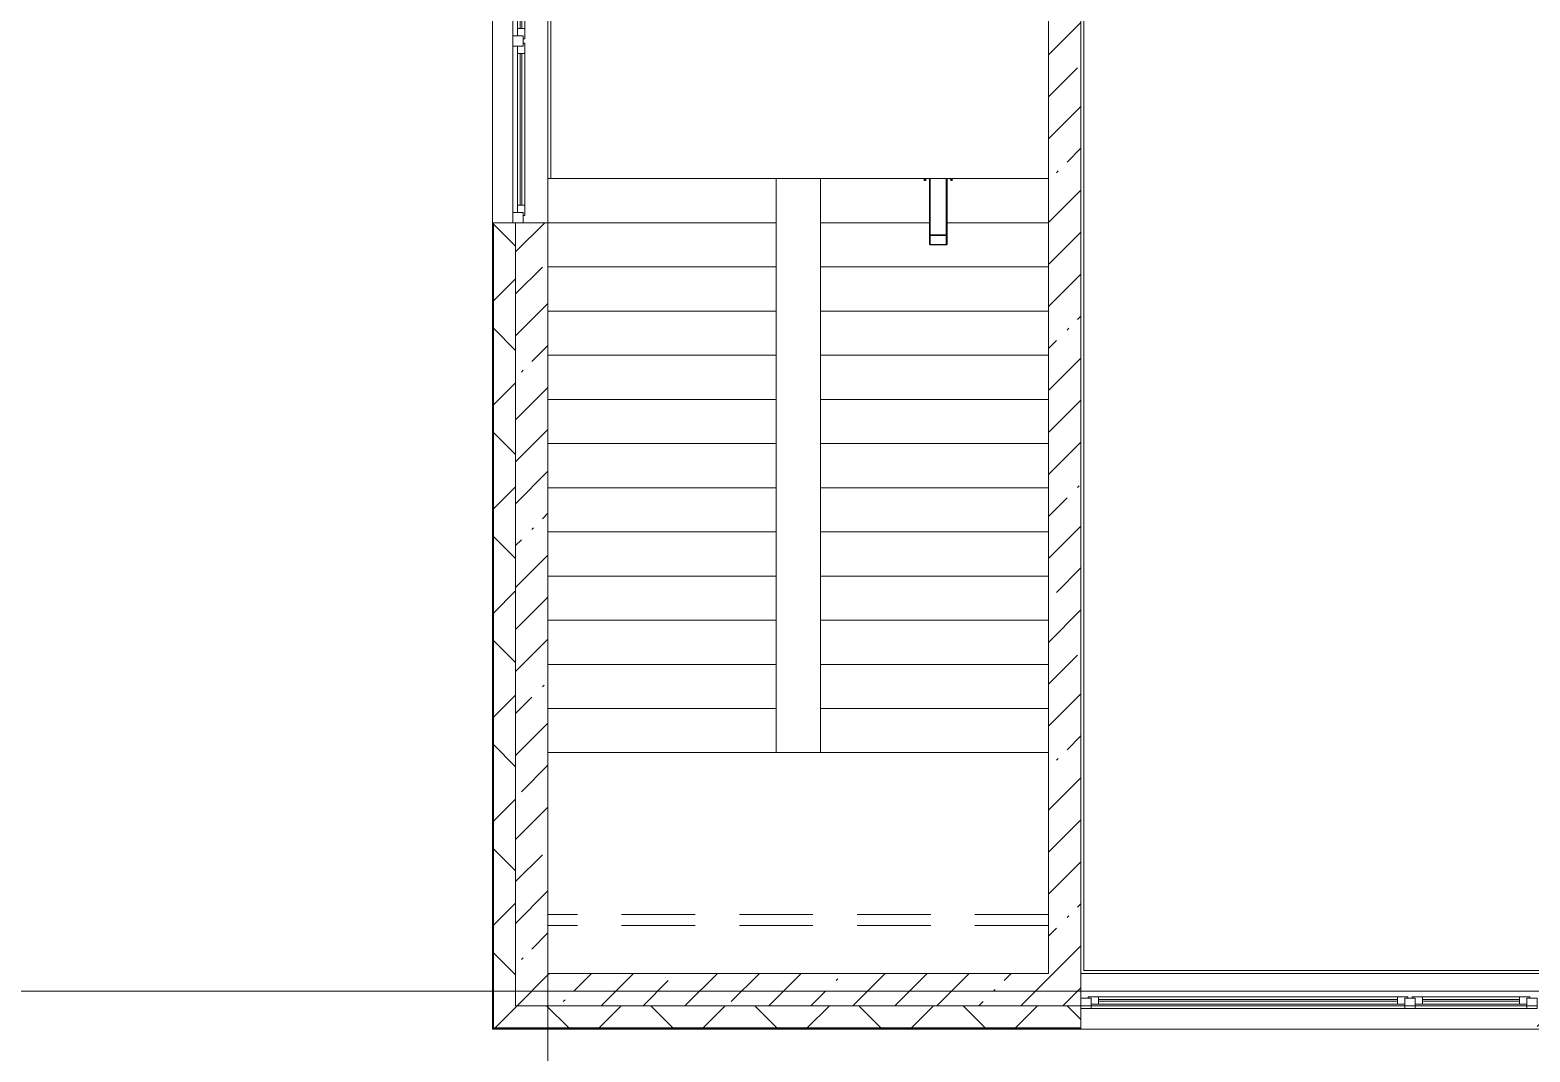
# Model space of a CAD drawing. Header units: millimetres. Extents: x 81469 to 279813, y -8553 to 29000.
# Drawn here: x 149394 to 159583, y -414 to 6530 of the extents above; entities that cross this region are included whole.
import ezdxf

# ---------------------------------------------------------------- set-up
doc = ezdxf.new("R2010")
doc.units = ezdxf.units.MM
doc.linetypes.add('200_ШТРИХ__ш1_п0_6_', pattern=[800.0000000000001, 500.0000000000001, -300])
doc.linetypes.add('Осевая', pattern=[3175, 634.9999999999999, -476.25, 1587.5, -476.25])
for name, color, linetype, lineweight in [('A-DETL-MBND-1', 7, '200_ШТРИХ__ш1_п0_6_', 9), ('A-GLAZ-3', 7, 'Continuous', 5), ('A-WALL', 7, 'Continuous', 9), ('A-WALL-4', 7, 'Continuous', 5), ('I-WALL-21', 7, 'Continuous', 5), ('S-STRS-2', 7, 'Continuous', 5), ('Оси', 7, 'Continuous', 9), ('Оси-2', 7, 'Осевая', 9)]:
    doc.layers.add(name, color=color, linetype=linetype, lineweight=lineweight)
doc.layers.add('A-FLOR-2', color=7, linetype='Continuous', lineweight=5, true_color=0xaaaaaa)
pattern_1 = [(45, (152802.7612404276, 0), (-353.5533905932738, 353.5533905932738), []), (135, (152802.7612404276, 0), (-353.5533905932738, -353.5533905932737), [])]
pattern_2 = [(45, (152802.7612404276, 0), (-285.1231318439457, 285.1231318439457), []), (45, (153087.8842404276, 0), (-285.1231318439457, 285.1231318439457), [504.031, -100.806, 16.764, -84.042])]

# ---------------------------------------------------------------- blocks, each defined once
blk = doc.blocks.new('120_Окно_СКБ_2Ст - 120_Окно_СКБ_2Ст 3100х2500 _мал_ створка слева-2_-22446420-3_4_3_птичка')
at = {"layer": 'A-GLAZ-3'}
for p, q in [((-1550.000000000006, -126.9999999999662), (-1550.000000000006, -56.99999999995605)), ((-1550.000000000006, -56.99999999995605), (-1479.999999999972, -56.99999999995618)), ((1549.999999999992, -56.99999999996092), (-1550.000000000006, -56.99999999995591)), ((-1479.999999999972, -56.99999999995618), (-1479.999999999972, -126.9999999999663)), ((-719.9999999999794, -86.99999999996527), (-1479.999999999979, -86.99999999996282)), ((-1479.999999999979, -86.99999999996282), (-1479.999999999979, -126.9999999999653)), ((-1429.999999999975, -136.999999999966), (-1429.999999999975, -86.99999999996297)), ((-769.999999999971, -136.9999999999681), (-769.9999999999709, -86.9999999999651)), ((-719.9999999999749, -126.9999999999675), (-719.9999999999749, -56.9999999999574)), ((-719.9999999999749, -56.9999999999574), (-649.9999999999756, -56.99999999995753)), ((-719.9999999999795, -126.9999999999678), (-719.9999999999794, -86.99999999996527)), ((-649.9999999999756, -56.99999999995753), (-649.9999999999756, -126.9999999999677)), ((1480.000000000027, -86.99999999997453), (-649.9999999999733, -86.99999999996767)), ((-649.9999999999733, -86.99999999996767), (-649.9999999999734, -126.9999999999702)), ((-599.9999999999693, -136.9999999999613), (-599.9999999999674, -86.99999999996776)), ((1430.000000000035, -136.9999999999772), (1430.000000000035, -86.99999999997438)), ((1480.00000000004, -126.9999999999711), (1480.00000000004, -56.99999999996092)), ((1480.00000000004, -56.99999999996092), (1549.999999999991, -56.99999999996106)), ((1480.000000000026, -126.999999999977), (1480.000000000027, -86.99999999997453)), ((1549.999999999991, -56.99999999996106), (1549.999999999991, -126.9999999999712)), ((-1479.999999999972, -126.9999999999663), (-1550.000000000006, -126.9999999999662)), ((-1550.000000000006, -126.999999999966), (-1499.999999999972, -126.9999999999661)), ((-1479.999999999979, -126.9999999999653), (-1499.999999999975, -126.9999999999653)), ((-1499.999999999975, -126.9999999999653), (-1499.999999999975, -136.9999999999658)), ((-1499.999999999975, -136.9999999999658), (-699.9999999999714, -136.9999999999684)), ((-699.9999999999712, -136.9999999999684), (-1499.999999999975, -136.9999999999658)), ((-1429.999999999975, -106.9999999999608), (-769.9999999999709, -106.9999999999629)), ((-769.999999999971, -116.9999999999629), (-1429.999999999975, -116.9999999999607)), ((-649.9999999999756, -126.9999999999677), (-719.9999999999749, -126.9999999999675)), ((-699.9999999999714, -126.9999999999678), (-719.9999999999795, -126.9999999999678)), ((-699.9999999999666, -126.9999999999674), (-669.9999999999733, -126.9999999999674)), ((-699.9999999999714, -136.9999999999684), (-699.9999999999714, -126.9999999999678)), ((-649.9999999999734, -126.9999999999702), (-669.9999999999699, -126.9999999999701)), ((-669.9999999999699, -126.9999999999701), (-669.9999999999699, -136.9999999999706)), ((-669.9999999999699, -136.9999999999706), (1500.000000000035, -136.9999999999776)), ((1500.000000000035, -136.999999999978), (-669.9999999999701, -136.99999999996)), ((-599.9999999999683, -106.9999999999657), (1430.000000000035, -106.9999999999723)), ((1430.000000000035, -116.9999999999722), (-599.999999999969, -116.9999999999657)), ((1549.999999999991, -126.9999999999712), (1480.00000000004, -126.9999999999711)), ((1500.000000000035, -126.9999999999771), (1480.000000000026, -126.999999999977)), ((1500.000000000037, -126.9999999999709), (1549.999999999992, -126.999999999971)), ((1500.000000000035, -136.9999999999776), (1500.000000000035, -126.9999999999771))]:
    blk.add_line(p, q, dxfattribs=at)
blk = doc.blocks.new('120_Окно_СКБ_2Ст - 120_Окно_СКБ_2Ст 2100х2400 _мал створка справа_-22446225-3_4_3_птичка')
at = {"layer": 'A-GLAZ-3'}
for p, q in [((-1050.000000000006, -126.999999999967), (-1050.000000000006, -56.99999999995686)), ((-1050.000000000006, -56.99999999995686), (-979.999999999972, -56.99999999995699)), ((1049.999999999991, -56.9999999999601), (-1050.000000000006, -56.99999999995672)), ((-979.999999999972, -56.99999999995699), (-979.999999999972, -126.9999999999671)), ((150.0000000000198, -86.99999999996864), (-979.9999999999795, -86.999999999965)), ((-979.9999999999795, -86.999999999965), (-979.9999999999797, -126.9999999999675)), ((-929.9999999999758, -136.9999999999682), (-929.9999999999752, -86.99999999996517)), ((100.0000000000283, -136.9999999999715), (100.0000000000284, -86.99999999996848)), ((150.0000000000245, -126.999999999969), (150.0000000000245, -56.99999999995882)), ((150.0000000000245, -56.99999999995882), (220.0000000000244, -56.99999999995889)), ((150.0000000000196, -126.9999999999712), (150.0000000000198, -86.99999999996864)), ((220.0000000000244, -56.99999999995889), (220.0000000000244, -126.999999999969)), ((980.0000000000263, -86.99999999997071), (220.0000000000266, -86.99999999996828)), ((220.0000000000266, -86.99999999996828), (220.0000000000265, -126.9999999999708)), ((270.0000000000305, -136.9999999999715), (270.000000000031, -86.99999999996842)), ((930.0000000000348, -136.9999999999736), (930.0000000000349, -86.99999999997056)), ((980.0000000000405, -126.9999999999702), (980.0000000000405, -56.9999999999601)), ((980.0000000000405, -56.9999999999601), (1049.999999999992, -56.99999999996024)), ((980.0000000000261, -126.9999999999732), (980.0000000000263, -86.99999999997071)), ((1049.999999999992, -56.99999999996024), (1049.999999999992, -126.9999999999704)), ((-979.999999999972, -126.9999999999671), (-1050.000000000006, -126.999999999967)), ((-1050.000000000006, -126.9999999999668), (-999.9999999999714, -126.9999999999669)), ((-979.9999999999797, -126.9999999999675), (-999.9999999999761, -126.9999999999674)), ((-999.9999999999761, -126.9999999999674), (-999.9999999999762, -136.9999999999679)), ((-999.9999999999761, -136.9999999999679), (170.0000000000281, -136.9999999999717)), ((170.0000000000281, -136.9999999999718), (-999.9999999999761, -136.999999999968)), ((-929.9999999999753, -106.999999999963), (100.0000000000284, -106.9999999999663)), ((100.0000000000283, -116.9999999999663), (-929.9999999999757, -116.9999999999629)), ((220.0000000000244, -126.999999999969), (150.0000000000245, -126.999999999969)), ((170.0000000000281, -126.9999999999712), (150.0000000000196, -126.9999999999712)), ((170.0000000000325, -126.9999999999688), (200.0000000000363, -126.9999999999688)), ((170.0000000000281, -136.9999999999717), (170.0000000000281, -126.9999999999712)), ((220.0000000000265, -126.9999999999708), (200.0000000000303, -126.9999999999707)), ((200.0000000000303, -126.9999999999707), (200.0000000000302, -136.9999999999712)), ((200.0000000000302, -136.9999999999712), (1000.000000000034, -136.9999999999738)), ((1000.000000000034, -136.9999999999738), (200.0000000000302, -136.9999999999712)), ((270.0000000000308, -106.9999999999662), (930.0000000000348, -106.9999999999684)), ((930.0000000000348, -116.9999999999683), (270.0000000000308, -116.9999999999662)), ((1049.999999999992, -126.9999999999704), (980.0000000000405, -126.9999999999702)), ((1000.000000000034, -126.9999999999733), (980.0000000000261, -126.9999999999732)), ((1000.000000000041, -126.9999999999701), (1049.999999999991, -126.9999999999702)), ((1000.000000000034, -136.9999999999738), (1000.000000000034, -126.9999999999733))]:
    blk.add_line(p, q, dxfattribs=at)
blk = doc.blocks.new('Анкер клиновой - Анкер клиновой МКТ В 10-10-16_85-V162-3_4_3_птичка')
at = {"layer": 'A-DETL-MBND-1'}
for p, q in [((74812.0000000013, 5515.783154102416), (74812.0000000013, 5511.783154102382)), ((74812.00000000121, 5511.783154102414), (74828.00000000122, 5511.783154102414)), ((74828.00000000122, 5511.783154102414), (74812.00000000121, 5511.783154102414)), ((74815.0000000013, 5515.783154102416), (74815.0000000013, 5501.783154102419)), ((74825.0000000013, 5501.783154102419), (74825.0000000013, 5515.783154102416)), ((74828.0000000013, 5511.783154102382), (74828.0000000013, 5515.783154102416)), ((74815.00000000121, 5501.783154102416), (74825.00000000122, 5501.783154102416)), ((74825.00000000122, 5501.783154102416), (74815.00000000121, 5501.783154102416))]:
    blk.add_line(p, q, dxfattribs=at)
blk = doc.blocks.new('ОМ_Труба_ГОСТ 8639-82 - ОМ_Труба_ГОСТ 8639-82-V186-3_4_3_птичка')
at = {"layer": 'A-DETL-MBND-1'}
for p, q in [((2700.713115665234, 5519.999999998176), (2700.713115665236, 5132.871763447227)), ((2706.713115665201, 5069.623512651764), (2706.713115665199, 5519.99999999821)), ((2814.713115665214, 5069.623512651764), (2814.713115665212, 5519.99999999821)), ((2820.713115665234, 5132.871763447227), (2820.713115665232, 5519.999999998176)), ((2700.713115665219, 5074.751749202735), (2700.713115665219, 5132.871763447222)), ((2706.713115665212, 5132.871763447222), (2706.713115665211, 5074.751749202735)), ((2709.71311566521, 5137.999999998201), (2811.713115665228, 5137.999999998201)), ((2811.713115665228, 5134.581175630882), (2709.713115665209, 5134.581175630882)), ((2814.713115665224, 5074.751749202735), (2814.713115665225, 5132.871763447222)), ((2820.713115665219, 5132.871763447222), (2820.713115665218, 5074.751749202735)), ((2709.713115665209, 5073.042337019075), (2811.713115665228, 5073.042337019075)), ((2811.713115665228, 5069.623512651757), (2709.713115665209, 5069.623512651757))]:
    blk.add_line(p, q, dxfattribs=at)
at = {"layer": 'A-DETL-MBND-1', "flags": 128}
for points in [[(2700.713115665219, 5132.871763447222), (2700.938764455582, 5134.012903434095), (2701.604395854096, 5135.09682189704), (2702.676632323005, 5136.069166638277), (2704.101707448487, 5136.881180232321), (2705.808162013156, 5137.492144926894), (2707.710427259605, 5137.871424401043), (2709.71311566521, 5137.999999998201)], [(2709.713115665209, 5134.581175630882), (2709.04555286334, 5134.538317098497), (2708.411464447857, 5134.411890607113), (2707.842646259634, 5134.208235708922), (2707.367621217807, 5133.937564510908), (2707.010209061504, 5133.613449597163), (2706.788331928666, 5133.252143442846), (2706.713115665212, 5132.871763447222)], [(2811.713115665228, 5137.999999998201), (2813.715804070833, 5137.871424401043), (2815.618069317282, 5137.492144926894), (2817.324523881951, 5136.881180232321), (2818.749599007433, 5136.069166638277), (2819.821835476341, 5135.09682189704), (2820.487466874856, 5134.012903434095), (2820.713115665219, 5132.871763447222)], [(2814.713115665225, 5132.871763447222), (2814.63789940177, 5133.252143442846), (2814.416022268932, 5133.613449597163), (2814.05861011263, 5133.937564510908), (2813.583585070802, 5134.208235708922), (2813.014766882579, 5134.411890607113), (2812.380678467096, 5134.538317098497), (2811.713115665228, 5134.581175630882)], [(2709.713115665119, 5069.623512651757), (2707.71042725953, 5069.752088248924), (2705.808162013097, 5070.131367723079), (2704.101707448447, 5070.742332417654), (2702.67663232298, 5071.554346011697), (2701.604395854084, 5072.526690752929), (2700.938764455579, 5073.610609215869), (2700.713115665219, 5074.751749202735)], [(2706.713115665211, 5074.751749202735), (2706.788331928666, 5074.371369207111), (2707.010209061504, 5074.010063052794), (2707.367621217807, 5073.685948139049), (2707.842646259634, 5073.415276941035), (2708.411464447857, 5073.211622042844), (2709.04555286334, 5073.085195551461), (2709.713115665209, 5073.042337019075)], [(2820.713115665218, 5074.751749202735), (2820.487466874858, 5073.610609215869), (2819.821835476352, 5072.526690752929), (2818.749599007457, 5071.554346011697), (2817.324523881991, 5070.742332417654), (2815.618069317339, 5070.131367723079), (2813.715804070908, 5069.752088248924), (2811.713115665318, 5069.623512651757)], [(2811.713115665228, 5073.042337019075), (2812.380678467096, 5073.085195551461), (2813.014766882579, 5073.211622042844), (2813.583585070802, 5073.415276941035), (2814.058610112629, 5073.685948139049), (2814.416022268932, 5074.010063052794), (2814.63789940177, 5074.371369207111), (2814.713115665224, 5074.751749202735)]]:
    blk.add_lwpolyline(points, dxfattribs=at)
blk = doc.blocks.new('Зашивка приборов отопления37 - Зашивка приборов отопления-33325027-3_4_3_птичка')
at = {"layer": 'A-DETL-MBND-1'}
for p, q in [((121055.0000178834, 18487.49999999808), (124455.0000000009, 18487.49999999807)), ((121055.0000178834, 18412.49999999808), (124455.0000000009, 18412.49999999808))]:
    blk.add_line(p, q, dxfattribs=at)

msp = doc.modelspace()

# ---------------------------------------------------------------- hatches: boundary and pattern name
at = {"layer": 'A-WALL-4'}
h = msp.add_hatch(dxfattribs=at)
h.set_pattern_fill('FP_68', color=256, style=0, pattern_type=2)
h.set_pattern_definition(pattern_1)
h.paths.add_polyline_path([(152542.7612225463, -100.0000000016405), (152692.7612225463, -100.0000000016405), (152692.7612225463, 5219.99999999767), (152542.7612225463, 5219.99999999767), (152542.7612225463, 1965.834789543572)])
h.paths.add_polyline_path([(152542.7612225463, 7319.999999997677), (152692.7612225463, 7319.999999997677), (152692.7612225463, 8519.99999999827), (152542.7612225463, 8519.99999999827), (152542.7612225463, 7750.329183231292)])
h.paths.add_polyline_path([(152692.7612225463, 10819.99999999823), (152692.7612225463, 12219.99999999823), (152542.7612225463, 12219.99999999823), (152542.7612225463, 10819.99999999823)])
h.paths.add_polyline_path([(152692.7612225463, 13119.99999999823), (152692.7612225463, 15072.99998498743), (152542.7612225463, 15072.99998498743), (152542.7612225463, 13119.99999999823)])
h = msp.add_hatch(dxfattribs=at)
h.set_pattern_fill('FP_68', color=256, style=0, pattern_type=2)
h.set_pattern_definition(pattern_1)
h.paths.add_polyline_path([(207807.2464919541, -250.0000000018144), (208312.7612692562, -250.0000000018144), (208312.7612692562, -100.0000000018138), (207562.7612692562, -100.0000000018138), (207562.7612692562, -250.0000000018144)])
h.paths.add_polyline_path([(209429.8508853643, -250.0000000018144), (209429.8508853643, -100.0000000018138), (209212.7612692563, -100.0000000018138), (209212.7612692562, -250.0000000018144)])
h.paths.add_polyline_path([(197112.7612368188, -250.0000000017797), (197112.7612368188, -100.0000000017445), (195462.7612216049, -100.0000000017445), (195462.7612216049, -250.0000000017797), (196620.7983243877, -250.0000000017797)])
h.paths.add_polyline_path([(200962.761255882, -250.0000000017797), (200962.761255882, -100.0000000017445), (200212.7612368189, -100.0000000017445), (200212.7612368189, -250.0000000017797), (200712.7612189364, -250.0000000017797)])
h.paths.add_polyline_path([(193942.7611319306, -250.0000000017797), (194562.7612216049, -250.0000000017797), (194562.7612216049, -100.0000000017445), (193942.7611319306, -100.0000000017445)])
h.paths.add_polyline_path([(205462.7612692563, -250.0000000017797), (205462.7612692563, -100.0000000018138), (204712.7612581947, -100.0000000018138), (204712.7612581947, -250.0000000017797), (205010.6344500625, -250.0000000017797)])
h.paths.add_polyline_path([(203062.761255882, -250.0000000017797), (203812.7612581947, -250.0000000017797), (203812.7612581947, -100.0000000017445), (203062.761255882, -100.0000000017445)])
h.paths.add_polyline_path([(184502.1461428573, -250.0000000017104), (184912.7612192924, -250.0000000017104), (184912.7612192924, -100.0000000017099), (183685.5901939467, -100.0000000017099), (183685.5901939467, -250.0000000017104)])
h.paths.add_polyline_path([(191842.7611319306, -250.0000000017104), (191842.7611319306, -100.0000000017445), (190225.7612192923, -100.0000000017099), (190225.7612192923, -250.0000000017104), (191027.5742406044, -250.0000000017104)])
h.paths.add_polyline_path([(185812.7612192924, -250.0000000017104), (186672.7611067703, -250.0000000017104), (186672.7611067703, -100.0000000017099), (185812.7612192924, -100.0000000017099)])
h.paths.add_polyline_path([(188772.7611067703, -250.0000000017104), (189325.7612192923, -250.0000000017104), (189325.7612192923, -100.0000000017099), (188772.7611067703, -100.0000000017099)])
h.paths.add_polyline_path([(182785.5901939467, -250.0000000017104), (182785.5901939467, -100.0000000017099), (182012.504695229, -100.0000000017099), (182012.504695229, -250.0000000017104), (182637.7381149296, -250.0000000017104)])
h.paths.add_polyline_path([(178908.9220590741, -250.0000000016757), (179212.504695229, -250.0000000016757), (179212.504695229, -100.0000000017099), (177612.7613101835, -100.0000000016752), (177612.7613101835, -250.0000000016757), (177976.7180451102, -250.0000000016757)])
h.paths.add_polyline_path([(175312.7612192924, -250.0000000016757), (175512.7613101835, -250.0000000016757), (175512.7613101835, -100.0000000016752), (174412.7612777618, -100.0000000016752), (174412.7612777618, -250.0000000016757), (175180.1060032186, -250.0000000016757)])
h.paths.add_polyline_path([(173512.7612777618, -250.0000000016757), (173512.7612777618, -100.0000000016752), (172162.7613368176, -100.0000000016752), (172162.7613368176, -250.0000000016757), (172383.493961327, -250.0000000016757)])
h.paths.add_polyline_path([(167662.7612060705, -250.0000000016757), (168412.761206072, -250.0000000016757), (168412.761206072, -100.0000000016752), (167662.7612060705, -100.0000000016752)])
h.paths.add_polyline_path([(170062.7613368176, -250.0000000016757), (170062.7613368176, -100.0000000016752), (169312.7612060721, -100.0000000016752), (169312.761206072, -250.0000000016757), (169586.8819194354, -250.0000000016757)])
h.paths.add_polyline_path([(164812.7612528956, -250.0000000016411), (165562.7612060705, -250.0000000016411), (165562.7612060705, -100.0000000016752), (164812.7612528956, -100.0000000016405)])
h.paths.add_polyline_path([(159632.7612225463, -250.0000000016411), (161062.5046753752, -250.0000000016411), (161062.5046753752, -100.0000000016405), (159632.7612225463, -100.0000000016405)])
h.paths.add_polyline_path([(156532.7612225463, -250.0000000016411), (156532.7612225463, -100.0000000016405), (152542.7612225463, -100.0000000016405), (152542.7612225463, -250.0000000016065), (155603.8217099773, -250.0000000016411)])
h.paths.add_polyline_path([(163912.7612528956, -250.0000000016411), (163912.7612528956, -100.0000000016405), (163162.5046753752, -100.0000000016405), (163162.5046753752, -250.0000000016411)])
at = {"layer": 'I-WALL-21'}
h = msp.add_hatch(dxfattribs=at)
h.set_pattern_fill('FP_64', color=256, style=0, pattern_type=2)
h.set_pattern_definition(pattern_2)
h.paths.add_polyline_path([(152692.7612225463, -100.0000000016405), (152912.7612225463, -100.0000000016405), (152912.7612225463, 5219.99999999767), (152692.7612225463, 5219.99999999767), (152692.7612225463, 1965.834789543572)])
h.paths.add_polyline_path([(152912.7612225463, 7319.999999997677), (152912.7612225463, 7900.000005334816), (152692.7612225463, 7900.000005334816), (152692.7612225463, 7319.999999997677)])
h = msp.add_hatch(dxfattribs=at)
h.set_pattern_fill('FP_64', color=256, style=0, pattern_type=2)
h.set_pattern_definition(pattern_2)
h.paths.add_polyline_path([(156532.7612225463, -100.0000000016405), (156532.7612225463, 7900.000005334781), (156312.7612225463, 7900.000005334781), (156312.7612225463, -100.0000000016405)])
h = msp.add_hatch(dxfattribs=at)
h.set_pattern_fill('FP_64', color=256, style=0, pattern_type=2)
h.set_pattern_definition(pattern_2)
h.paths.add_polyline_path([(152912.7612225463, -100.0000000016405), (156312.7612225463, -100.0000000016405), (156312.7612225463, 119.9999999983787), (152912.7612225463, 119.9999999983787)])

# ---------------------------------------------------------------- linework, layer by layer
at = {"layer": 'A-FLOR-2'}
for p, q in [((152932.7612225463, 7659.000005334783), (152932.7612225463, 5519.999999998199)), ((156552.7612225463, 7680.000005334769), (156552.7612225463, 140.4999999983589)), ((152912.7612225463, 5519.999999998199), (156312.7612225463, 5519.999999998199)), ((156552.7612225463, 140.4999999983589), (160442.7612225463, 140.4999999983459))]:
    msp.add_line(p, q, dxfattribs=at)
at = {"layer": 'A-WALL'}
for p, q in [((152539.7612225463, 5219.999999997654), (152539.7612225463, -253.0000000016388)), ((152542.7612225463, 5219.999999997654), (152542.7612225463, -250.0000000016388)), ((152692.7612225463, -100.0000000016384), (152692.7612225463, 5219.999999997653)), ((152539.7612225463, -253.0000000016388), (156532.7612225463, -253.0000000016518)), ((152542.7612225463, -250.0000000016389), (156532.7612225463, -250.0000000016518))]:
    msp.add_line(p, q, dxfattribs=at)
at = {"layer": 'A-WALL-4'}
for p, q in [((152534.7612225463, 14772.92891717547), (152534.7612225463, -258.0000000016388)), ((152692.7612225463, 5219.999999997653), (152534.7612225463, 5219.999999997654)), ((159632.7612225463, -100.0000000016617), (152692.7612225463, -100.0000000016393)), ((156532.7612225463, -258.0000000016518), (156532.7612225463, -100.0000000016517)), ((152534.7612225463, -258.0000000016388), (182012.504695229, -258.0000000017341))]:
    msp.add_line(p, q, dxfattribs=at)
at = {"layer": 'I-WALL-21'}
for p, q in [((152912.7612225463, 119.9999999983602), (152912.7612225463, 7680.000005334784)), ((156312.7612225463, 7680.000005334771), (156312.7612225463, 119.9999999983484)), ((156532.7612225463, -100.0000000016514), (156532.7612225463, 7700.000005334769)), ((152912.7612225463, 5219.999999997653), (152692.7612225463, 5219.999999997653)), ((156312.7612225463, 119.9999999983493), (152912.7612225463, 119.9999999983602)), ((156532.7612225463, 119.9999999983584), (160462.7612060549, 119.9999999983458))]:
    msp.add_line(p, q, dxfattribs=at)
at = {"layer": 'S-STRS-2'}
for p, q in [((152912.7612404285, 5519.9999999982), (154462.7612404285, 5519.999999998198)), ((154462.7612404285, 5219.999999998198), (154462.7612404285, 5519.999999998197)), ((154762.7612225463, 5519.999999998197), (154762.7612225463, 5219.999999998197)), ((152912.7612404285, 5219.9999999982), (154462.7612404285, 5219.999999998198)), ((152912.7612404285, 5219.9999999982), (154462.7612404285, 5219.999999998198)), ((154462.7612404285, 4919.999999998197), (154462.7612404285, 5219.999999998198)), ((154762.7612225463, 5219.999999998197), (154762.7612225463, 4919.999999998196)), ((155507.1040713461, 5219.999999998197), (154762.7612225463, 5219.999999998197)), ((155507.1040713461, 5219.999999998197), (154762.7612225463, 5219.999999998197)), ((156312.7612225463, 5219.999999998197), (155619.8446408396, 5219.999999998197)), ((156312.7612225463, 5219.999999998197), (155619.8446408396, 5219.999999998197)), ((152912.7612404285, 4919.9999999982), (154462.7612404285, 4919.999999998198)), ((152912.7612404285, 4919.9999999982), (154462.7612404285, 4919.999999998198)), ((154462.7612404285, 4619.999999998198), (154462.7612404285, 4919.999999998197)), ((154762.7612225463, 4919.999999998196), (154762.7612225463, 4619.999999998197)), ((156312.7612225463, 4919.999999998198), (154762.7612225463, 4919.999999998196)), ((156312.7612225463, 4919.999999998198), (154762.7612225463, 4919.999999998196)), ((152912.7612404285, 4619.9999999982), (154462.7612404285, 4619.999999998198)), ((152912.7612404285, 4619.9999999982), (154462.7612404285, 4619.999999998198)), ((154462.7612404285, 4319.999999998197), (154462.7612404285, 4619.999999998198)), ((154762.7612225463, 4619.999999998197), (154762.7612225463, 4319.999999998196)), ((156312.7612225463, 4619.999999998197), (154762.7612225463, 4619.999999998197)), ((156312.7612225463, 4619.999999998197), (154762.7612225463, 4619.999999998197)), ((152912.7612404285, 4319.999999998201), (154462.7612404285, 4319.999999998197)), ((152912.7612404285, 4319.999999998201), (154462.7612404285, 4319.999999998197)), ((154462.7612404285, 4019.999999998198), (154462.7612404285, 4319.999999998197)), ((154762.7612225463, 4319.999999998196), (154762.7612225463, 4019.999999998197)), ((156312.7612225463, 4319.999999998198), (154762.7612225463, 4319.999999998196)), ((156312.7612225463, 4319.999999998198), (154762.7612225463, 4319.999999998196)), ((152912.7612404285, 4019.9999999982), (154462.7612404285, 4019.999999998198)), ((152912.7612404285, 4019.9999999982), (154462.7612404285, 4019.999999998198)), ((154462.7612404285, 3719.999999998198), (154462.7612404285, 4019.999999998198)), ((154762.7612225463, 4019.999999998197), (154762.7612225463, 3719.999999998196)), ((156312.7612225463, 4019.999999998197), (154762.7612225463, 4019.999999998197)), ((156312.7612225463, 4019.999999998197), (154762.7612225463, 4019.999999998197)), ((152912.7612404285, 3719.999999998201), (154462.7612404285, 3719.999999998197)), ((152912.7612404285, 3719.999999998201), (154462.7612404285, 3719.999999998197)), ((154462.7612404285, 3419.999999998198), (154462.7612404285, 3719.999999998198)), ((154762.7612225463, 3719.999999998196), (154762.7612225463, 3419.999999998197)), ((156312.7612225463, 3719.999999998199), (154762.7612225463, 3719.999999998196)), ((156312.7612225463, 3719.999999998199), (154762.7612225463, 3719.999999998196)), ((152912.7612404285, 3419.999999998201), (154462.7612404285, 3419.999999998197)), ((152912.7612404285, 3419.999999998201), (154462.7612404285, 3419.999999998197)), ((154462.7612404285, 3119.999999998198), (154462.7612404285, 3419.999999998198)), ((154762.7612225463, 3419.999999998197), (154762.7612225463, 3119.999999998196)), ((156312.7612225463, 3419.999999998197), (154762.7612225463, 3419.999999998197)), ((156312.7612225463, 3419.999999998197), (154762.7612225463, 3419.999999998197)), ((152912.7612404285, 3119.9999999982), (154462.7612404285, 3119.999999998198)), ((152912.7612404285, 3119.9999999982), (154462.7612404285, 3119.999999998198)), ((154462.7612404285, 2819.999999998198), (154462.7612404285, 3119.999999998198)), ((154762.7612225463, 3119.999999998196), (154762.7612225463, 2819.999999998197)), ((156312.7612225463, 3119.999999998199), (154762.7612225463, 3119.999999998196)), ((156312.7612225463, 3119.999999998199), (154762.7612225463, 3119.999999998196)), ((152912.7612404285, 2819.999999998201), (154462.7612404285, 2819.999999998197)), ((152912.7612404285, 2819.999999998201), (154462.7612404285, 2819.999999998197)), ((154462.7612404285, 2519.999999998198), (154462.7612404285, 2819.999999998198)), ((154762.7612225463, 2819.999999998197), (154762.7612225463, 2519.999999998196)), ((156312.7612225463, 2819.999999998197), (154762.7612225463, 2819.999999998197)), ((156312.7612225463, 2819.999999998197), (154762.7612225463, 2819.999999998197)), ((152912.7612404285, 2519.9999999982), (154462.7612404285, 2519.999999998198)), ((152912.7612404285, 2519.9999999982), (154462.7612404285, 2519.999999998198)), ((154462.7612404285, 2219.999999998198), (154462.7612404285, 2519.999999998198)), ((154762.7612225463, 2519.999999998196), (154762.7612225463, 2219.999999998197)), ((156312.7612225463, 2519.999999998199), (154762.7612225463, 2519.999999998196)), ((156312.7612225463, 2519.999999998199), (154762.7612225463, 2519.999999998196)), ((152912.7612404285, 2219.999999998201), (154462.7612404285, 2219.999999998198)), ((152912.7612404285, 2219.999999998201), (154462.7612404285, 2219.999999998198)), ((154462.7612404285, 1919.999999998198), (154462.7612404285, 2219.999999998198)), ((154762.7612225463, 2219.999999998197), (154762.7612225463, 1919.999999998195)), ((156312.7612225463, 2219.999999998197), (154762.7612225463, 2219.999999998197)), ((156312.7612225463, 2219.999999998197), (154762.7612225463, 2219.999999998197)), ((152912.7612404285, 1919.9999999982), (154462.7612404285, 1919.999999998198)), ((152912.7612404285, 1919.9999999982), (154462.7612404285, 1919.999999998198)), ((154462.7612404285, 1619.999999998198), (154462.7612404285, 1919.999999998198)), ((154762.7612225463, 1919.999999998195), (154762.7612225463, 1619.999999998197)), ((156312.7612225463, 1919.999999998198), (154762.7612225463, 1919.999999998196)), ((156312.7612225463, 1919.999999998198), (154762.7612225463, 1919.999999998196)), ((152912.7612404285, 1619.9999999982), (154462.7612404285, 1619.999999998198)), ((152912.7612404285, 1619.9999999982), (154462.7612404285, 1619.999999998198)), ((154762.7612225463, 1619.999999998197), (154462.7612404285, 1619.999999998195)), ((156312.7612225463, 1619.999999998197), (154762.7612225463, 1619.999999998197)), ((156312.7612225463, 1619.999999998197), (154762.7612225463, 1619.999999998197))]:
    msp.add_line(p, q, dxfattribs=at)
at = {"layer": 'Оси'}
for p, q in [((152912.7612404285, 5438.9834184681), (152912.7612404285, 15379.99999525624)), ((152912.7612404284, -4552.833158320036), (152912.7612404285, 5388.183418468099)), ((148307.2463934626, -2.641740652980736e-09), (160807.2463934626, -2.682121155865748e-09))]:
    msp.add_line(p, q, dxfattribs=at)
at = {"layer": 'Оси-2'}
msp.add_line((152912.7612404285, 5388.183418468099), (152912.7612404285, 5438.9834184681), dxfattribs=at)

# ---------------------------------------------------------------- block references
at = {"layer": 'A-DETL-MBND-1'}
for name, p in [('Анкер клиновой - Анкер клиновой МКТ В 10-10-16_85-V162-3_4_3_птичка', (80653.47435609164, 4.21684589577049)), ('ОМ_Труба_ГОСТ 8639-82 - ОМ_Труба_ГОСТ 8639-82-V186-3_4_3_птичка', (152802.7612404276, 0)), ('Анкер клиновой - Анкер клиновой МКТ В 10-10-16_85-V162-3_4_3_птичка', (80833.47435609162, 4.21684589577049))]:
    msp.add_blockref(name, p, dxfattribs=at)
at = {"layer": 'A-DETL-MBND-1', "rotation": 180}
msp.add_blockref('Зашивка приборов отопления37 - Зашивка приборов отопления-33325027-3_4_3_птичка', (277367.7612404297, 18932.4999999955), dxfattribs=at)
at = {"layer": 'A-GLAZ-3'}
for name, p, rotation in [('120_Окно_СКБ_2Ст - 120_Окно_СКБ_2Ст 2100х2400 _мал створка справа_-22446225-3_4_3_птичка', (152617.7612225463, 6269.99999999766), 89.99999999999991), ('120_Окно_СКБ_2Ст - 120_Окно_СКБ_2Ст 3100х2500 _мал_ створка слева-2_-22446420-3_4_3_птичка', (158082.7612225463, -175.0000000016568), 180)]:
    msp.add_blockref(name, p, dxfattribs=dict(at, rotation=rotation))

doc.saveas('drawing.dxf')
